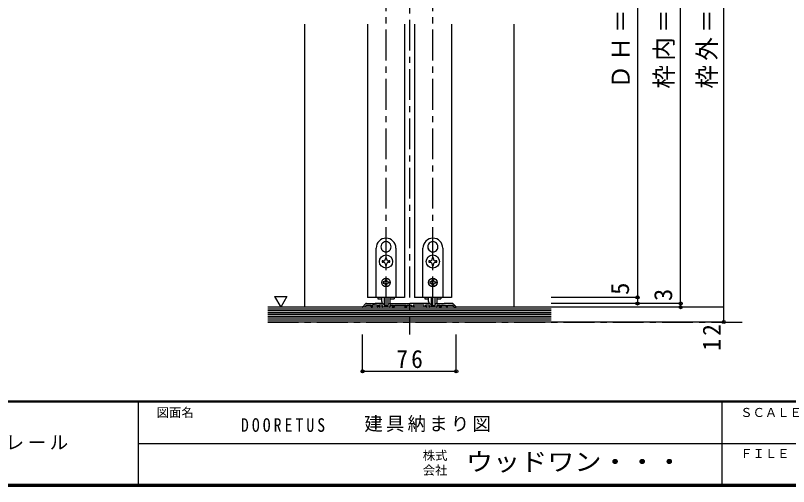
# Model space of a CAD drawing. Units: millimetres, scale not verified. Extents: x -973 to 977, y -718 to 696.
# Drawn here: x -98 to 529, y -701 to -319 of the extents above; entities that cross this region are included whole.
import ezdxf
from ezdxf.enums import TextEntityAlignment as Align

# ---------------------------------------------------------------- set-up
doc = ezdxf.new("R2010")
doc.units = ezdxf.units.MM
doc.header["$LTSCALE"] = 5
doc.header["$PDMODE"] = 32
doc.header["$PDSIZE"] = 2.5
doc.linetypes.add('CHAIN1', pattern=[8, 5, -1, 1, -1])
for name, color, linetype in [('0-1_通り芯', 4, 'CHAIN1'), ('0-3_仕上げ', 2, 'Continuous'), ('0-4_枠', 3, 'Continuous'), ('0-6_扉', 6, 'Continuous'), ('0-7_金物', 7, 'Continuous'), ('0-A_文字', 7, 'Continuous'), ('0-B_寸法', 7, 'Continuous'), ('F-0_補助線', 7, 'Continuous'), ('F-1_枠', 6, 'Continuous'), ('F-A_文字', 7, 'Continuous')]:
    doc.layers.add(name, color=color, linetype=linetype)
doc.styles.add('ＭＳ ゴシック', font='')
doc.styles.get('ＭＳ ゴシック').set_extended_font_data('MS Gothic')

msp = doc.modelspace()

# ---------------------------------------------------------------- linework, layer by layer
at = {"layer": '0-1_通り芯'}
for p, q in [((221.653, -2.5), (221.653, -577.5)), ((202.653, -555.5), (202.653, -74.5)), ((240.653, -555.5), (240.653, -74.5)), ((106.653, -567.5), (495.653, -567.5))]:
    msp.add_line(p, q, dxfattribs=at)
at = {"layer": '0-3_仕上げ'}
for p, q in [((336.653, -555.5), (106.653, -555.5)), ((336.653, -567.5), (106.653, -567.5))]:
    msp.add_line(p, q, dxfattribs=at)
at = {"layer": '0-3_仕上げ', "color": 7}
for p, q in [((336.653, -557), (106.653, -557)), ((336.653, -558.5), (106.653, -558.5)), ((336.653, -560), (106.653, -560)), ((336.653, -561.5), (106.653, -561.5)), ((336.653, -563), (106.653, -563)), ((336.653, -564.5), (106.653, -564.5)), ((336.653, -566), (106.653, -566))]:
    msp.add_line(p, q, dxfattribs=at)
at = {"layer": '0-4_枠', "color": 4}
for p, q in [((136.653, -326), (136.653, -555.5)), ((306.653, -555.5), (306.653, -326))]:
    msp.add_line(p, q, dxfattribs=at)
at = {"layer": '0-4_枠'}
for p, q in [((186.077, -552.793), (183.712, -555.159)), ((185.453, -555.5), (183.853, -555.5)), ((186.784, -552.5), (193.353, -552.5)), ((190.653, -555.2), (190.653, -553.7)), ((190.953, -555.5), (191.353, -555.5)), ((191.653, -555.2), (191.653, -553.7)), ((195.653, -553.7), (191.653, -553.7)), ((193.353, -552.5), (193.653, -552.8)), ((193.653, -552.8), (193.953, -552.5)), ((199.424, -552.5), (193.953, -552.5)), ((195.653, -555.2), (195.653, -553.7)), ((197.253, -555.5), (195.953, -555.5)), ((196.653, -553.7), (196.653, -554.7)), ((199.053, -553.7), (196.653, -553.7)), ((197.253, -554.7), (196.653, -554.7)), ((199.553, -554.2), (199.553, -555.2)), ((199.578, -552.524), (200.707, -552.888)), ((205.453, -555.5), (199.853, -555.5)), ((201.053, -553.364), (201.053, -554.4)), ((201.353, -554.7), (203.953, -554.7)), ((204.253, -553.364), (204.253, -554.4)), ((205.728, -552.524), (204.6, -552.888)), ((205.753, -554.2), (205.753, -555.2)), ((205.882, -552.5), (221.353, -552.5)), ((208.053, -554.7), (208.653, -554.7)), ((208.053, -555.5), (209.353, -555.5)), ((218.053, -554.7), (218.653, -554.7)), ((218.053, -555.5), (219.353, -555.5)), ((223.653, -555.2), (223.653, -553.7)), ((225.253, -555.5), (223.953, -555.5)), ((224.653, -553.7), (224.653, -554.7)), ((233.653, -553.7), (224.653, -553.7)), ((225.253, -554.7), (224.653, -554.7)), ((233.653, -555.2), (233.653, -553.7)), ((235.253, -555.5), (233.953, -555.5)), ((234.653, -553.7), (234.653, -554.7)), ((237.053, -553.7), (234.653, -553.7)), ((235.253, -554.7), (234.653, -554.7)), ((237.553, -554.2), (237.553, -555.2)), ((237.578, -552.524), (238.707, -552.888)), ((243.453, -555.5), (237.853, -555.5)), ((239.053, -553.364), (239.053, -554.4)), ((239.353, -554.7), (241.953, -554.7)), ((242.253, -553.364), (242.253, -554.4)), ((243.728, -552.524), (242.6, -552.888)), ((243.753, -554.2), (243.753, -555.2)), ((243.882, -552.5), (249.353, -552.5)), ((246.053, -554.7), (246.653, -554.7)), ((246.053, -555.5), (247.353, -555.5)), ((251.653, -555.2), (251.653, -553.7)), ((252.353, -555.5), (251.953, -555.5)), ((257.653, -554.914), (256.439, -553.7)), ((257.229, -552.793), (259.594, -555.159)), ((257.653, -555.3), (257.653, -554.914)), ((257.853, -555.5), (259.453, -555.5))]:
    msp.add_line(p, q, dxfattribs=at)
for points in [[(185.653, -555.3), (185.653, -554.914), (186.867, -553.7), (190.653, -553.7)], [(206.253, -553.7), (208.653, -553.7), (208.653, -554.7)], [(209.653, -555.2), (209.653, -553.7), (218.653, -553.7), (218.653, -554.7)], [(219.653, -555.2), (219.653, -553.7), (223.653, -553.7)], [(237.424, -552.5), (221.953, -552.5), (221.653, -552.8), (221.353, -552.5)], [(244.253, -553.7), (246.653, -553.7), (246.653, -554.7)], [(247.653, -555.2), (247.653, -553.7), (251.653, -553.7)], [(256.522, -552.5), (249.953, -552.5), (249.653, -552.8), (249.353, -552.5)], [(252.653, -555.2), (252.653, -553.7), (256.439, -553.7)]]:
    msp.add_lwpolyline(points, dxfattribs=at)
for centre, radius, start, end in [((183.853, -555.3), 0.2, 135, 270), ((185.453, -555.3), 0.2, 270, 0), ((186.784, -553.5), 1, 90, 135), ((190.953, -555.2), 0.3, 180, 270), ((191.353, -555.2), 0.3, 270, 0), ((195.953, -555.2), 0.3, 180, 270), ((197.253, -555.1), 0.4, 0, 90), ((197.253, -555.1), 0.4, 270, 0), ((199.053, -554.2), 0.5, 0, 90), ((199.424, -553), 0.5, 72.1213, 90), ((199.853, -555.2), 0.3, 180, 270), ((200.553, -553.364), 0.5, 0, 72.1213), ((201.353, -554.4), 0.3, 180, 270), ((203.953, -554.4), 0.3, 270, 0), ((204.753, -553.364), 0.5, 107.8787, 180), ((205.453, -555.2), 0.3, 270, 0), ((205.882, -553), 0.5, 90, 107.8787), ((206.253, -554.2), 0.5, 90, 180), ((208.053, -555.1), 0.4, 90, 180), ((208.053, -555.1), 0.4, 180, 270), ((209.353, -555.2), 0.3, 270, 0), ((218.053, -555.1), 0.4, 90, 180), ((218.053, -555.1), 0.4, 180, 270), ((219.353, -555.2), 0.3, 270, 0), ((223.953, -555.2), 0.3, 180, 270), ((225.253, -555.1), 0.4, 0, 90), ((225.253, -555.1), 0.4, 270, 0), ((233.953, -555.2), 0.3, 180, 270), ((235.253, -555.1), 0.4, 0, 90), ((235.253, -555.1), 0.4, 270, 0), ((237.053, -554.2), 0.5, 0, 90), ((237.424, -553), 0.5, 72.1213, 90), ((237.853, -555.2), 0.3, 180, 270), ((238.553, -553.364), 0.5, 0, 72.1213), ((239.353, -554.4), 0.3, 180, 270), ((241.953, -554.4), 0.3, 270, 0), ((242.753, -553.364), 0.5, 107.8787, 180), ((243.453, -555.2), 0.3, 270, 0), ((243.882, -553), 0.5, 90, 107.8787), ((244.253, -554.2), 0.5, 90, 180), ((246.053, -555.1), 0.4, 90, 180), ((246.053, -555.1), 0.4, 180, 270), ((247.353, -555.2), 0.3, 270, 0), ((251.953, -555.2), 0.3, 180, 270), ((252.353, -555.2), 0.3, 270, 0), ((256.522, -553.5), 1, 45, 90), ((257.853, -555.3), 0.2, 180, 270), ((259.453, -555.3), 0.2, 270, 45)]:
    msp.add_arc(centre, radius, start, end, dxfattribs=at)
at = {"layer": '0-6_扉'}
for p, q in [((187.653, -326), (187.653, -547.5)), ((217.653, -326), (217.653, -547.5)), ((225.653, -326), (225.653, -547.5)), ((255.653, -326), (255.653, -547.5)), ((217.653, -547.5), (187.653, -547.5)), ((255.653, -547.5), (225.653, -547.5))]:
    msp.add_line(p, q, dxfattribs=at)
at = {"layer": '0-7_金物'}
for p, q in [((194.653, -547.5), (194.653, -507.5)), ((202.554, -502.351), (202.653, -502.45)), ((202.752, -502.351), (202.653, -502.45)), ((210.653, -507.5), (210.653, -547.5)), ((232.653, -547.5), (232.653, -507.5)), ((240.554, -502.351), (240.653, -502.45)), ((240.752, -502.351), (240.653, -502.45)), ((248.653, -507.5), (248.653, -547.5)), ((199.011, -508.489), (199.146, -508.525)), ((199.109, -508.66), (199.146, -508.525)), ((206.295, -508.489), (206.16, -508.525)), ((206.197, -508.66), (206.16, -508.525)), ((237.011, -508.489), (237.146, -508.525)), ((237.109, -508.66), (237.146, -508.525)), ((244.295, -508.489), (244.16, -508.525)), ((244.197, -508.66), (244.16, -508.525)), ((200.453, -518), (199.503, -518)), ((199.503, -518), (199.503, -519)), ((199.503, -519), (200.453, -519)), ((202.153, -515.35), (202.153, -516.3)), ((203.153, -515.35), (202.153, -515.35)), ((203.153, -516.3), (203.153, -515.35)), ((205.803, -518), (204.853, -518)), ((204.853, -519), (205.803, -519)), ((205.803, -519), (205.803, -518)), ((238.453, -518), (237.503, -518)), ((237.503, -518), (237.503, -519)), ((237.503, -519), (238.453, -519)), ((240.153, -515.35), (240.153, -516.3)), ((241.153, -515.35), (240.153, -515.35)), ((241.153, -516.3), (241.153, -515.35)), ((243.803, -518), (242.853, -518)), ((242.853, -519), (243.803, -519)), ((243.803, -519), (243.803, -518)), ((203.153, -521.65), (203.153, -520.7)), ((241.153, -521.65), (241.153, -520.7)), ((200.853, -535), (200.253, -535)), ((200.253, -535), (200.253, -536)), ((200.253, -536), (200.853, -536)), ((202.153, -533.1), (203.153, -533.1)), ((202.153, -533.1), (202.153, -533.7)), ((202.153, -537.3), (202.153, -537.9)), ((203.153, -537.9), (202.153, -537.9)), ((203.153, -533.1), (203.153, -533.7)), ((203.153, -537.3), (203.153, -537.9)), ((204.453, -535), (205.053, -535)), ((238.853, -535), (238.253, -535)), ((238.253, -535), (238.253, -536)), ((238.253, -536), (238.853, -536)), ((240.153, -533.1), (241.153, -533.1)), ((240.153, -533.1), (240.153, -533.7)), ((240.153, -537.3), (240.153, -537.9)), ((241.153, -537.9), (240.153, -537.9)), ((241.153, -533.1), (241.153, -533.7)), ((241.153, -537.3), (241.153, -537.9)), ((242.453, -535), (243.053, -535)), ((210.653, -547.5), (194.653, -547.5)), ((196.053, -547.5), (196.053, -548.7)), ((196.053, -548.7), (199.185, -548.7)), ((199.153, -550.921), (199.153, -547.5)), ((201.153, -547.5), (201.153, -554.121)), ((204.153, -547.5), (204.153, -554.112)), ((206.121, -548.7), (209.253, -548.7)), ((206.153, -550.921), (206.153, -547.5)), ((209.253, -547.5), (209.253, -548.7)), ((248.653, -547.5), (232.653, -547.5)), ((234.053, -547.5), (234.053, -548.7)), ((234.053, -548.7), (237.185, -548.7)), ((237.153, -550.921), (237.153, -547.5)), ((239.153, -547.5), (239.153, -554.121)), ((242.153, -547.5), (242.153, -554.112)), ((244.121, -548.7), (247.253, -548.7)), ((244.153, -550.921), (244.153, -547.5)), ((247.253, -547.5), (247.253, -548.7)), ((203.853, -554.421), (201.453, -554.421)), ((241.853, -554.421), (239.453, -554.421))]:
    msp.add_line(p, q, dxfattribs=at)
for points in [[(202.153, -520.7), (202.153, -521.65), (203.153, -521.65)], [(240.153, -520.7), (240.153, -521.65), (241.153, -521.65)], [(205.053, -535), (205.053, -536), (204.453, -536)], [(243.053, -535), (243.053, -536), (242.453, -536)]]:
    msp.add_lwpolyline(points, dxfattribs=at)
for centre, radius in [((202.653, -518.5), 5.35), ((240.653, -518.5), 5.35), ((202.653, -535.5), 3.5), ((240.653, -535.5), 3.5)]:
    msp.add_circle(centre, radius, dxfattribs=at)
for centre, radius, start, end in [((202.653, -507.5), 8, 0, 180), ((240.653, -507.5), 8, 0, 180), ((202.653, -506.5), 4.15, 91.3645, 208.6355), ((202.653, -506.5), 4.15, 331.3645, 88.6355), ((240.653, -506.5), 4.15, 91.3645, 208.6355), ((240.653, -506.5), 4.15, 331.3645, 88.6355), ((202.653, -506.5), 4.15, 211.3645, 328.6355), ((240.653, -506.5), 4.15, 211.3645, 328.6355), ((200.453, -516.3), 1.7, 270, 0), ((200.453, -520.7), 1.7, 0, 90), ((204.853, -516.3), 1.7, 180, 270), ((204.853, -520.7), 1.7, 90, 180), ((238.453, -516.3), 1.7, 270, 0), ((238.453, -520.7), 1.7, 0, 90), ((242.853, -516.3), 1.7, 180, 270), ((242.853, -520.7), 1.7, 90, 180), ((200.853, -533.7), 1.3, 270, 0), ((200.853, -537.3), 1.3, 0, 90), ((204.453, -533.7), 1.3, 180, 270), ((204.453, -537.3), 1.3, 90, 180), ((238.853, -533.7), 1.3, 270, 0), ((238.853, -537.3), 1.3, 0, 90), ((242.453, -533.7), 1.3, 180, 270), ((242.453, -537.3), 1.3, 90, 180), ((201.153, -550.921), 2, 180, 264.78409), ((204.153, -550.921), 2, 275.21591, 0), ((239.153, -550.921), 2, 180, 264.78409), ((242.153, -550.921), 2, 275.21591, 0), ((200.953, -553.112), 0.2, 0, 84.78409), ((201.453, -554.121), 0.3, 180, 270), ((203.853, -554.121), 0.3, 270, 0), ((204.353, -553.112), 0.2, 95.21591, 180), ((238.953, -553.112), 0.2, 0, 84.78409), ((239.453, -554.121), 0.3, 180, 270), ((241.853, -554.121), 0.3, 270, 0), ((242.353, -553.112), 0.2, 95.21591, 180)]:
    msp.add_arc(centre, radius, start, end, dxfattribs=at)
at = {"layer": '0-A_文字'}
msp.add_line((112.218, -546.686), (117.218, -555.347), dxfattribs=at)
msp.add_lwpolyline([(112.218, -546.686), (122.218, -546.686), (117.218, -555.347)], dxfattribs=at)
at = {"layer": '0-B_寸法', "color": 4}
for p, q in [((476.653, -555.5), (476.653, -60.5)), ((441.653, -552.5), (441.653, -90.5)), ((406.653, -104.5), (406.653, -547.5)), ((406.653, -547.5), (336.653, -547.5)), ((406.653, -547.5), (406.653, -552.5)), ((441.653, -552.5), (336.653, -552.5)), ((476.653, -555.5), (336.653, -555.5)), ((441.653, -555.5), (441.653, -552.5)), ((476.653, -567.5), (476.653, -555.5)), ((476.653, -567.5), (336.653, -567.5)), ((183.653, -607.5), (183.653, -577.5)), ((259.653, -607.5), (259.653, -577.5)), ((259.653, -607.5), (183.653, -607.5))]:
    msp.add_line(p, q, dxfattribs=at)
at = {"layer": '0-B_寸法'}
for p in [(406.653, -547.5), (406.653, -552.5), (441.653, -552.5), (441.653, -555.5), (476.653, -567.5), (183.653, -607.5), (259.653, -607.5)]:
    msp.add_point(p, dxfattribs=at)
at = {"layer": 'F-1_枠'}
for p, q in [((976.653, -631.667), (-973.347, -631.667)), ((976.653, -632.5), (-973.347, -632.5)), ((1.653, -632.5), (1.653, -699.167)), ((474.986, -632.5), (474.986, -699.167)), ((1.653, -665.833), (974.986, -665.834)), ((976.653, -699.167), (-973.347, -699.167)), ((976.653, -700), (-973.347, -700)), ((976.653, -700.833), (-973.347, -700.833))]:
    msp.add_line(p, q, dxfattribs=at)

# ---------------------------------------------------------------- texts
at = {"layer": '0-B_寸法', "style": 'ＭＳ ゴシック'}
for s, p in [('5', (404.153, -545.5)), ('3', (439.153, -550.5))]:
    msp.add_text(s, height=14.66, rotation=90, dxfattribs=at).set_placement(p, align=Align.BOTTOM_LEFT)
at = {"layer": '0-B_寸法', "char_height": 14.66, "attachment_point": 7, "rotation": 90, "style": 'ＭＳ ゴシック'}
for s, insert in [('\\T1.19;\\W0.95;ＤＨ＝1,983', (404.153, -378.25)), ('\\T1.19;\\W0.95;枠内＝2,002', (439.153, -378.25)), ('\\T1.19;\\W0.95;枠外＝2,035', (474.153, -378.25)), ('\\T1.27;\\W0.95;12', (474.153, -590.75))]:
    msp.add_mtext(s, dxfattribs=dict(at, insert=insert))
at = {"layer": '0-B_寸法', "insert": (211.028, -605), "char_height": 14.66, "attachment_point": 7, "style": 'ＭＳ ゴシック'}
msp.add_mtext('\\T1.27;\\W0.95;76', dxfattribs=at)
at = {"layer": 'F-0_補助線', "char_height": 11, "attachment_point": 7, "style": 'ＭＳ ゴシック'}
for s, insert in [('\\T1.39;\\W0.85;DOORETUS', (84.986, -656.667)), ('\\T1.17;建具納まり図', (184.986, -656.667))]:
    msp.add_mtext(s, dxfattribs=dict(at, insert=insert))
at = {"layer": 'F-A_文字', "style": 'ＭＳ ゴシック'}
for s, p in [('図面名', (16.653, -646.667)), ('ＳＣＡＬＥ', (489.986, -646.667)), ('株式', (232.486, -681.5)), ('ＦＩＬＥ', (489.986, -680)), ('会社', (232.486, -693.5))]:
    msp.add_text(s, height=7.331, dxfattribs=at).set_placement(p, align=Align.BOTTOM_LEFT)
at = {"layer": 'F-A_文字', "style": 'ＭＳ ゴシック', "width": 1.1}
msp.add_text('ウッドワン・・・', height=14.66, dxfattribs=at).set_placement((267.486, -692.5), align=Align.BOTTOM_LEFT)
at = {"layer": 'F-A_文字', "insert": (-846.68, -673.333), "char_height": 11, "attachment_point": 7, "style": 'ＭＳ ゴシック'}
msp.add_mtext('\\T1.19;ドレタス\u3000H20\\~４枚引き違い戸（レールタイプ）固定枠170㎜幅\u30003方枠＋敷居Q型／床直付けレール', dxfattribs=at)

doc.saveas('drawing.dxf')
